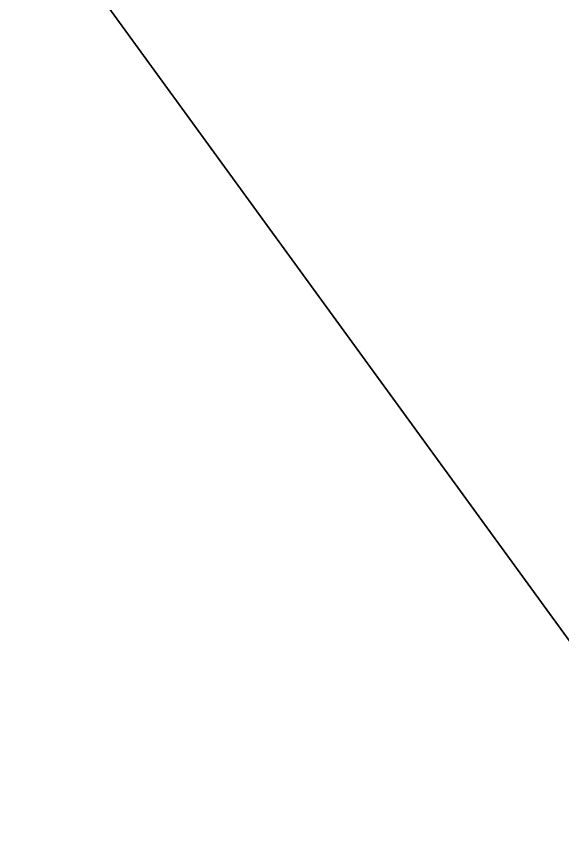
# Model space of a CAD drawing. Header units: millimetres. Extents: x 0 to 1840, y -1118 to 817.
# Drawn here: x 143.35892 to 143.362029, y -459.873778 to -459.8691 of the extents above; entities that cross this region are included whole.
import ezdxf

# ---------------------------------------------------------------- set-up
doc = ezdxf.new("R2010")
doc.units = ezdxf.units.MM
doc.layers.add('Blocks', color=7, linetype='Continuous')
doc.layers.add('Blocks$Outline', color=7, linetype='Continuous', lineweight=35, true_color=0xff3f3f)

# ---------------------------------------------------------------- blocks, each defined once
blk = doc.blocks.new('N02 Office Chair Back')
at = {"layer": 'Blocks$Outline'}
blk.add_open_spline([(143.362887, 655.1556924), (143.1357561, 655.4676051), (142.7765254, 656.0147043), (142.4165045, 656.6721991), (142.2002575, 657.1158943), (142.078885, 657.3863984), (141.9892755, 657.5991259), (141.9037186, 657.8112829), (141.7651337, 658.179531), (141.597462, 658.6962707), (141.4400989, 659.2976183), (141.2829716, 660.0705072), (141.1751069, 660.9759023), (141.1638444, 661.625856), (141.1728133, 661.93097), (141.1698008, 662.2301835), (141.1637454, 662.8287457), (141.1545707, 663.7270003), (141.145305, 664.6256483), (141.1359635, 665.5246139), (141.1234985, 666.7232741), (141.1079588, 668.2214293), (141.0956706, 669.419343), (141.0895599, 670.0181537), (141.0893533, 670.0383998), (141.0891467, 670.0586457), (141.0889402, 670.0788915)], degree=3, knots=[-1.158264, -1.158264, -1.158264, -1.158264, -1.138889, -1.125, -1.118056, -1.111111, -1.107639, -1.104167, -1.097222, -1.083333, -1.069444, -1.055556, -1.027778, -1, -1, -1, -0.888889, -0.777778, -0.666667, -0.555556, -0.444444, -0.222222, 0, 0, 0, 0.007513, 0.007513, 0.007513, 0.007513], dxfattribs=at)

msp = doc.modelspace()

# ---------------------------------------------------------------- block references
at = {"layer": 'Blocks'}
msp.add_blockref('N02 Office Chair Back', (0, -1115.0294708), dxfattribs=at)

doc.saveas('drawing.dxf')
